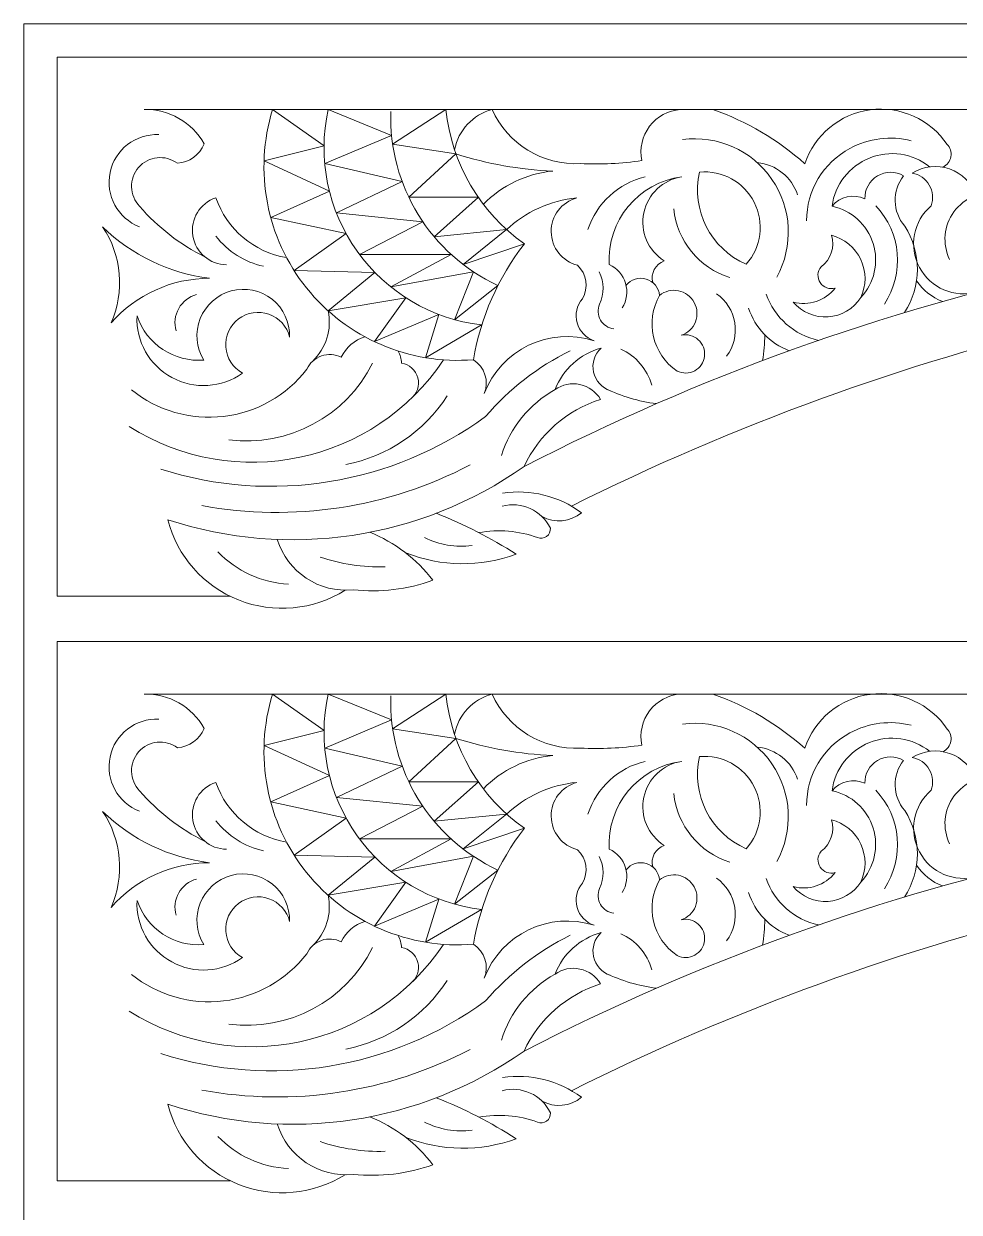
# Model space of a CAD drawing. Header units: millimetres. Extents: x 4597 to 4841, y -133 to 119.
# Drawn here: x 4597.3 to 4653.5, y 47.5 to 118.9 of the extents above; entities that cross this region are included whole.
import ezdxf

# ---------------------------------------------------------------- set-up
doc = ezdxf.new("R2010")
doc.units = ezdxf.units.MM
doc.header["$MEASUREMENT"] = 0
doc.layers.add('SITARA ALL', color=18, linetype='Continuous', true_color=0x000000)

msp = doc.modelspace()

# ---------------------------------------------------------------- linework, layer by layer
at = {"layer": 'SITARA ALL', "color": 1, "lineweight": 9, "true_color": 0xff0000}
for points, knots in [([(4597.321, 118.903), (4597.321, 118.903), (4841.321, 118.903), (4841.321, 118.903), (4841.321, 118.903), (4841.321, -3.097), (4841.321, -3.097), (4841.321, -3.097), (4597.321, -3.097), (4597.321, -3.097), (4597.321, -3.097), (4597.321, 118.903), (4597.321, 118.903)], [0, 0, 0, 0, 0.25, 0.25, 0.25, 0.5, 0.5, 0.5, 0.75, 0.75, 0.75, 1, 1, 1, 1]), ([(4609.714, 84.534), (4609.714, 84.534), (4599.321, 84.534), (4599.321, 84.534), (4599.321, 84.534), (4599.321, 116.903), (4599.321, 116.903), (4599.321, 116.903), (4699.321, 116.903), (4699.321, 116.903), (4699.321, 116.903), (4799.321, 116.903), (4799.321, 116.903), (4799.321, 116.903), (4799.321, 84.534), (4799.321, 84.534), (4799.321, 84.534), (4788.928, 84.534), (4788.928, 84.534)], [0, 0, 0, 0, 0.142857, 0.142857, 0.142857, 0.285714, 0.285714, 0.285714, 0.428571, 0.428571, 0.428571, 0.571429, 0.571429, 0.571429, 0.714286, 0.714286, 0.714286, 1, 1, 1, 1]), ([(4652.778, 111.647), (4651.756, 113.17), (4649.959, 113.98), (4648.141, 113.736), (4646.323, 113.492), (4644.803, 112.238), (4644.219, 110.499), (4642.612, 111.935), (4640.739, 113.04), (4638.705, 113.752), (4638.705, 113.752), (4604.548, 113.752), (4604.548, 113.752), (4606.039, 113.786), (4607.428, 112.993), (4608.159, 111.692), (4607.888, 111.027), (4607.26, 110.575), (4606.543, 110.529), (4605.821, 111.064), (4604.811, 110.956), (4604.219, 110.28), (4603.627, 109.604), (4603.652, 108.589), (4604.278, 107.944), (4605.375, 106.68), (4606.71, 105.645), (4608.207, 104.898)], [0, 0, 0, 0, 0.1, 0.1, 0.1, 0.2, 0.2, 0.2, 0.3, 0.3, 0.3, 0.4, 0.4, 0.4, 0.5, 0.5, 0.5, 0.6, 0.6, 0.6, 0.7, 0.7, 0.7, 0.8, 0.8, 0.8, 1, 1, 1, 1]), ([(4626.277, 106.51), (4627.439, 107.614), (4628.939, 108.297), (4630.535, 108.45), (4629.616, 108.2), (4628.982, 107.363), (4628.992, 106.411), (4629.002, 105.459), (4629.652, 104.634), (4630.577, 104.404), (4631.123, 103.881), (4631.242, 103.052), (4630.866, 102.396), (4630.526, 101.995), (4630.408, 101.452), (4630.549, 100.945), (4630.69, 100.439), (4631.073, 100.036), (4631.571, 99.868), (4628.876, 100.731), (4625.978, 99.34), (4624.973, 96.695), (4625.276, 97.444), (4625.001, 98.302), (4624.317, 98.733), (4620.471, 98.415), (4616.716, 100.031), (4614.3, 103.04), (4611.884, 106.049), (4611.122, 110.066), (4612.264, 113.752), (4612.264, 113.752), (4615.351, 111.568), (4615.351, 111.568), (4615.351, 111.568), (4611.748, 110.671), (4611.748, 110.671), (4611.748, 110.671), (4615.671, 108.862), (4615.671, 108.862), (4615.671, 108.862), (4612.147, 107.274), (4612.147, 107.274), (4612.147, 107.274), (4616.672, 106.306), (4616.672, 106.306), (4616.672, 106.306), (4613.55, 104.088), (4613.55, 104.088), (4613.55, 104.088), (4618.409, 103.965), (4618.409, 103.965), (4618.409, 103.965), (4615.591, 101.674), (4615.591, 101.674), (4615.591, 101.674), (4620.256, 102.457), (4620.256, 102.457), (4620.256, 102.457), (4618.376, 99.817), (4618.376, 99.817), (4618.376, 99.817), (4622.248, 101.447), (4622.248, 101.447), (4622.248, 101.447), (4621.452, 98.851), (4621.452, 98.851), (4621.452, 98.851), (4624.802, 100.818), (4624.802, 100.818), (4621.801, 101.175), (4619.089, 102.786), (4617.337, 105.248), (4615.584, 107.71), (4614.953, 110.8), (4615.598, 113.752), (4615.598, 113.752), (4619.406, 112.196), (4619.406, 112.196), (4619.406, 112.196), (4615.393, 110.506), (4615.393, 110.506), (4615.393, 110.506), (4620.043, 109.426), (4620.043, 109.426), (4620.043, 109.426), (4616.092, 107.544), (4616.092, 107.544), (4616.092, 107.544), (4621.282, 107.02), (4621.282, 107.02), (4621.282, 107.02), (4617.476, 105.056), (4617.476, 105.056), (4617.476, 105.056), (4622.984, 105.056), (4622.984, 105.056), (4622.984, 105.056), (4619.358, 103.105), (4619.358, 103.105), (4619.358, 103.105), (4624.321, 104.01), (4624.321, 104.01), (4624.321, 104.01), (4623.192, 101.136), (4623.192, 101.136), (4623.192, 101.136), (4625.793, 103.183), (4625.793, 103.183), (4621.751, 105.066), (4619.22, 109.182), (4619.358, 113.639)], [0, 0, 0, 0, 0.026316, 0.026316, 0.026316, 0.052632, 0.052632, 0.052632, 0.078947, 0.078947, 0.078947, 0.105263, 0.105263, 0.105263, 0.131579, 0.131579, 0.131579, 0.157895, 0.157895, 0.157895, 0.184211, 0.184211, 0.184211, 0.210526, 0.210526, 0.210526, 0.236842, 0.236842, 0.236842, 0.263158, 0.263158, 0.263158, 0.289474, 0.289474, 0.289474, 0.315789, 0.315789, 0.315789, 0.342105, 0.342105, 0.342105, 0.368421, 0.368421, 0.368421, 0.394737, 0.394737, 0.394737, 0.421053, 0.421053, 0.421053, 0.447368, 0.447368, 0.447368, 0.473684, 0.473684, 0.473684, 0.5, 0.5, 0.5, 0.526316, 0.526316, 0.526316, 0.552632, 0.552632, 0.552632, 0.578947, 0.578947, 0.578947, 0.605263, 0.605263, 0.605263, 0.631579, 0.631579, 0.631579, 0.657895, 0.657895, 0.657895, 0.684211, 0.684211, 0.684211, 0.710526, 0.710526, 0.710526, 0.736842, 0.736842, 0.736842, 0.763158, 0.763158, 0.763158, 0.789474, 0.789474, 0.789474, 0.815789, 0.815789, 0.815789, 0.842105, 0.842105, 0.842105, 0.868421, 0.868421, 0.868421, 0.894737, 0.894737, 0.894737, 0.921053, 0.921053, 0.921053, 0.947368, 0.947368, 0.947368, 1, 1, 1, 1]), ([(4627.384, 105.695), (4627.384, 105.695), (4623.698, 104.456), (4623.698, 104.456), (4623.698, 104.456), (4626.318, 106.548), (4626.318, 106.548), (4626.318, 106.548), (4621.964, 106.119), (4621.964, 106.119), (4621.964, 106.119), (4624.618, 108.482), (4624.618, 108.482), (4624.618, 108.482), (4620.442, 108.482), (4620.442, 108.482), (4620.442, 108.482), (4623.274, 111.088), (4623.274, 111.088), (4623.274, 111.088), (4619.471, 111.668), (4619.471, 111.668), (4619.471, 111.668), (4622.666, 113.752), (4622.666, 113.752), (4623.001, 110.51), (4624.72, 107.573), (4627.384, 105.695), (4625.807, 103.66), (4624.754, 101.27), (4624.317, 98.733)], [0, 0, 0, 0, 0.090909, 0.090909, 0.090909, 0.181818, 0.181818, 0.181818, 0.272727, 0.272727, 0.272727, 0.363636, 0.363636, 0.363636, 0.454545, 0.454545, 0.454545, 0.545455, 0.545455, 0.545455, 0.636364, 0.636364, 0.636364, 0.727273, 0.727273, 0.727273, 0.818182, 0.818182, 0.818182, 1, 1, 1, 1]), ([(4636.761, 113.752), (4636.025, 113.702), (4635.347, 113.336), (4634.901, 112.748), (4634.456, 112.16), (4634.286, 111.409), (4634.437, 110.686), (4633.217, 110.505), (4631.981, 110.445), (4630.749, 110.508), (4628.482, 110.395), (4626.376, 111.684), (4625.442, 113.752), (4624.291, 113.444), (4623.417, 112.51), (4623.186, 111.342)], [0, 0, 0, 0, 0.166667, 0.166667, 0.166667, 0.333333, 0.333333, 0.333333, 0.5, 0.5, 0.5, 0.666667, 0.666667, 0.666667, 1, 1, 1, 1]), ([(4638.705, 113.752), (4638.705, 113.752), (4685.804, 113.747), (4685.804, 113.747), (4685.804, 113.747), (4699.321, 113.747), (4699.321, 113.747), (4699.321, 113.747), (4712.838, 113.747), (4712.838, 113.747), (4712.575, 110.59), (4714.684, 107.726), (4717.779, 107.048)], [0, 0, 0, 0, 0.2, 0.2, 0.2, 0.4, 0.4, 0.4, 0.6, 0.6, 0.6, 1, 1, 1, 1]), ([(4605.434, 112.247), (4604.03, 112.31), (4602.787, 111.348), (4602.501, 109.972), (4602.214, 108.595), (4602.965, 107.215), (4604.278, 106.712)], [0, 0, 0, 0, 0.333333, 0.333333, 0.333333, 1, 1, 1, 1]), ([(4642.539, 103.695), (4643.557, 105.55), (4643.445, 107.817), (4642.248, 109.562), (4641.051, 111.306), (4638.977, 112.229), (4636.88, 111.946)], [0, 0, 0, 0, 0.333333, 0.333333, 0.333333, 1, 1, 1, 1]), ([(4650.611, 111.877), (4649.372, 112.197), (4648.058, 112.033), (4646.935, 111.418), (4645.324, 110.566), (4644.32, 108.891), (4644.33, 107.069)], [0, 0, 0, 0, 0.333333, 0.333333, 0.333333, 1, 1, 1, 1]), ([(4651.718, 110.315), (4650.693, 111.13), (4649.312, 111.331), (4648.098, 110.84), (4646.885, 110.35), (4646.029, 109.247), (4645.858, 107.95)], [0, 0, 0, 0, 0.333333, 0.333333, 0.333333, 1, 1, 1, 1]), ([(4652.523, 110.295), (4652.77, 110.418), (4652.944, 110.651), (4652.99, 110.923), (4653.036, 111.196), (4652.949, 111.473), (4652.756, 111.67)], [0, 0, 0, 0, 0.333333, 0.333333, 0.333333, 1, 1, 1, 1]), ([(4623.274, 111.088), (4625.158, 110.489), (4627.113, 110.143), (4629.088, 110.059), (4627.507, 109.909), (4626.03, 109.204), (4624.92, 108.067)], [0, 0, 0, 0, 0.333333, 0.333333, 0.333333, 1, 1, 1, 1]), ([(4662.423, 110.683), (4661.596, 111.094), (4660.613, 111.033), (4659.843, 110.522), (4659.073, 110.01), (4658.634, 109.128), (4658.692, 108.206), (4658.422, 108.704), (4657.942, 109.053), (4657.385, 109.156), (4656.828, 109.258), (4656.255, 109.103), (4655.826, 108.734), (4654.805, 108.877), (4653.788, 108.449), (4653.179, 107.617), (4652.57, 106.785), (4652.467, 105.687), (4652.913, 104.757)], [0, 0, 0, 0, 0.142857, 0.142857, 0.142857, 0.285714, 0.285714, 0.285714, 0.428571, 0.428571, 0.428571, 0.571429, 0.571429, 0.571429, 0.714286, 0.714286, 0.714286, 1, 1, 1, 1]), ([(4640.707, 104.467), (4641.614, 105.493), (4641.802, 106.966), (4641.182, 108.186), (4640.562, 109.407), (4639.261, 110.124), (4637.898, 109.995), (4637.381, 107.715), (4638.559, 105.392), (4640.707, 104.467)], [0, 0, 0, 0, 0.333333, 0.333333, 0.333333, 0.666667, 0.666667, 0.666667, 1, 1, 1, 1]), ([(4650.205, 101.561), (4651.235, 103.139), (4651.243, 105.173), (4650.222, 106.757), (4649.48, 107.615), (4649.452, 108.88), (4650.152, 109.773), (4649.667, 110.056), (4649.068, 110.053), (4648.585, 109.766), (4648.103, 109.479), (4647.815, 108.954), (4647.832, 108.393), (4647.149, 108.712), (4646.338, 108.53), (4645.858, 107.95), (4647.024, 107.704), (4647.968, 106.846), (4648.325, 105.709), (4648.682, 104.571), (4648.396, 103.329), (4647.578, 102.461), (4647.145, 101.786), (4646.416, 101.357), (4645.616, 101.304), (4644.816, 101.252), (4644.038, 101.584), (4643.521, 102.196), (4644.453, 101.938), (4645.449, 102.269), (4646.04, 103.035), (4645.703, 102.933), (4645.338, 103.065), (4645.144, 103.359), (4644.949, 103.654), (4644.972, 104.041), (4645.199, 104.311), (4645.791, 104.745), (4646.041, 105.506), (4645.818, 106.206), (4646.594, 106.008), (4647.242, 105.473), (4647.582, 104.748), (4647.923, 104.024), (4647.921, 103.184), (4647.578, 102.461)], [0, 0, 0, 0, 0.0625, 0.0625, 0.0625, 0.125, 0.125, 0.125, 0.1875, 0.1875, 0.1875, 0.25, 0.25, 0.25, 0.3125, 0.3125, 0.3125, 0.375, 0.375, 0.375, 0.4375, 0.4375, 0.4375, 0.5, 0.5, 0.5, 0.5625, 0.5625, 0.5625, 0.625, 0.625, 0.625, 0.6875, 0.6875, 0.6875, 0.75, 0.75, 0.75, 0.8125, 0.8125, 0.8125, 0.875, 0.875, 0.875, 1, 1, 1, 1]), ([(4654.514, 108.605), (4654.248, 109.35), (4653.659, 109.934), (4652.912, 110.193), (4652.165, 110.452), (4651.341, 110.359), (4650.671, 109.939), (4651.101, 109.862), (4651.476, 109.6), (4651.696, 109.222), (4651.915, 108.844), (4651.957, 108.388), (4651.811, 107.976), (4650.738, 107.06), (4650.445, 105.523), (4651.109, 104.278), (4651.773, 103.033), (4653.211, 102.417), (4654.57, 102.798)], [0, 0, 0, 0, 0.142857, 0.142857, 0.142857, 0.285714, 0.285714, 0.285714, 0.428571, 0.428571, 0.428571, 0.571429, 0.571429, 0.571429, 0.714286, 0.714286, 0.714286, 1, 1, 1, 1]), ([(4633.255, 101.841), (4633.533, 102.282), (4633.606, 102.821), (4633.457, 103.32), (4633.309, 103.819), (4632.952, 104.229), (4632.478, 104.446), (4632.32, 107.071), (4634.225, 109.371), (4636.833, 109.712), (4635.698, 109.537), (4634.791, 108.678), (4634.556, 107.554), (4634.322, 106.43), (4634.809, 105.279), (4635.78, 104.666), (4635.249, 104.477), (4634.949, 103.917), (4635.087, 103.371)], [0, 0, 0, 0, 0.142857, 0.142857, 0.142857, 0.285714, 0.285714, 0.285714, 0.428571, 0.428571, 0.428571, 0.571429, 0.571429, 0.571429, 0.714286, 0.714286, 0.714286, 1, 1, 1, 1]), ([(4609.501, 104.436), (4608.493, 104.439), (4607.633, 105.173), (4607.472, 106.169), (4607.311, 107.165), (4607.897, 108.132), (4608.854, 108.452), (4609.513, 106.572), (4611.137, 105.197), (4613.101, 104.861)], [0, 0, 0, 0, 0.25, 0.25, 0.25, 0.5, 0.5, 0.5, 1, 1, 1, 1]), ([(4696.052, 104.5), (4695.506, 105.148), (4694.664, 105.465), (4693.827, 105.337), (4692.991, 105.209), (4692.281, 104.656), (4691.954, 103.875), (4691.896, 103.308), (4692.076, 102.743), (4692.451, 102.314), (4692.827, 101.885), (4693.364, 101.632), (4693.933, 101.615), (4694.688, 101.395), (4695.5, 101.496), (4696.177, 101.895), (4696.854, 102.294), (4697.337, 102.955), (4697.51, 103.722), (4697.683, 104.488), (4697.533, 105.292), (4697.093, 105.944), (4696.653, 106.595), (4695.965, 107.036), (4695.189, 107.162), (4671.666, 108.225), (4648.286, 103.109), (4627.36, 92.314), (4628.258, 94.242), (4629.925, 95.706), (4631.952, 96.35), (4631.683, 96.808), (4631.235, 97.132), (4630.716, 97.244), (4630.197, 97.356), (4629.656, 97.245), (4629.222, 96.938), (4627.684, 96.077), (4626.534, 94.662), (4626.006, 92.98)], [0, 0, 0, 0, 0.071429, 0.071429, 0.071429, 0.142857, 0.142857, 0.142857, 0.214286, 0.214286, 0.214286, 0.285714, 0.285714, 0.285714, 0.357143, 0.357143, 0.357143, 0.428571, 0.428571, 0.428571, 0.5, 0.5, 0.5, 0.571429, 0.571429, 0.571429, 0.642857, 0.642857, 0.642857, 0.714286, 0.714286, 0.714286, 0.785714, 0.785714, 0.785714, 0.857143, 0.857143, 0.857143, 1, 1, 1, 1]), ([(4602.562, 100.939), (4604.053, 102.639), (4606.205, 103.617), (4608.467, 103.622), (4606.054, 103.93), (4603.804, 105.012), (4602.056, 106.704), (4603.208, 105), (4603.399, 102.819), (4602.562, 100.939)], [0, 0, 0, 0, 0.333333, 0.333333, 0.333333, 0.666667, 0.666667, 0.666667, 1, 1, 1, 1]), ([(4631.875, 104), (4632.179, 103.396), (4632.188, 102.686), (4631.901, 102.075), (4631.763, 101.765), (4631.783, 101.408), (4631.953, 101.115), (4632.123, 100.822), (4632.423, 100.628), (4632.76, 100.593)], [0, 0, 0, 0, 0.25, 0.25, 0.25, 0.5, 0.5, 0.5, 1, 1, 1, 1]), ([(4633.488, 103.201), (4633.777, 103.562), (4634.256, 103.711), (4634.698, 103.578), (4635.14, 103.445), (4635.456, 103.055), (4635.498, 102.596), (4634.611, 101.035), (4635.068, 99.057), (4636.553, 98.048), (4636.888, 97.884), (4637.281, 97.892), (4637.609, 98.071), (4637.937, 98.25), (4638.157, 98.577), (4638.199, 98.948), (4638.242, 99.318), (4638.102, 99.687), (4637.824, 99.935), (4637.546, 100.184), (4637.164, 100.282), (4636.801, 100.198), (4637.19, 100.328), (4637.501, 100.623), (4637.652, 101.004), (4637.802, 101.386), (4637.776, 101.814), (4637.58, 102.175), (4637.385, 102.535), (4637.039, 102.79), (4636.637, 102.871), (4636.235, 102.953), (4635.818, 102.852), (4635.498, 102.596)], [0, 0, 0, 0, 0.083333, 0.083333, 0.083333, 0.166667, 0.166667, 0.166667, 0.25, 0.25, 0.25, 0.333333, 0.333333, 0.333333, 0.416667, 0.416667, 0.416667, 0.5, 0.5, 0.5, 0.583333, 0.583333, 0.583333, 0.666667, 0.666667, 0.666667, 0.75, 0.75, 0.75, 0.833333, 0.833333, 0.833333, 1, 1, 1, 1]), ([(4610.451, 97.931), (4609.877, 98.249), (4609.503, 98.836), (4609.455, 99.49), (4609.407, 100.144), (4609.692, 100.779), (4610.213, 101.177), (4610.735, 101.576), (4611.422, 101.684), (4612.041, 101.466), (4612.66, 101.248), (4613.127, 100.732), (4613.283, 100.095), (4613.309, 100.974), (4612.918, 101.813), (4612.228, 102.359), (4611.538, 102.904), (4610.632, 103.091), (4609.783, 102.863), (4608.933, 102.635), (4608.242, 102.02), (4607.918, 101.202), (4607.594, 100.384), (4607.675, 99.462), (4608.138, 98.714), (4606.349, 98.562), (4604.687, 99.66), (4604.122, 101.365), (4604.053, 99.833), (4604.863, 98.397), (4606.211, 97.666), (4607.56, 96.935), (4609.205, 97.037), (4610.451, 97.931)], [0, 0, 0, 0, 0.090909, 0.090909, 0.090909, 0.181818, 0.181818, 0.181818, 0.272727, 0.272727, 0.272727, 0.363636, 0.363636, 0.363636, 0.454545, 0.454545, 0.454545, 0.545455, 0.545455, 0.545455, 0.636364, 0.636364, 0.636364, 0.727273, 0.727273, 0.727273, 0.818182, 0.818182, 0.818182, 0.909091, 0.909091, 0.909091, 1, 1, 1, 1]), ([(4607.696, 102.644), (4607.244, 102.52), (4606.859, 102.22), (4606.628, 101.811), (4606.397, 101.402), (4606.338, 100.921), (4606.465, 100.469)], [0, 0, 0, 0, 0.333333, 0.333333, 0.333333, 1, 1, 1, 1]), ([(4639.529, 98.936), (4639.953, 99.513), (4640.128, 100.237), (4640.013, 100.945), (4639.899, 101.653), (4639.508, 102.283), (4638.923, 102.697)], [0, 0, 0, 0, 0.333333, 0.333333, 0.333333, 1, 1, 1, 1]), ([(4603.794, 96.921), (4605.346, 95.668), (4607.336, 95.094), (4609.317, 95.328), (4611.298, 95.561), (4613.101, 96.582), (4614.319, 98.161), (4614.489, 98.538), (4614.806, 98.828), (4615.196, 98.963), (4615.586, 99.099), (4616.015, 99.067), (4616.382, 98.877), (4616.662, 99.47), (4617.182, 99.917), (4617.811, 100.105)], [0, 0, 0, 0, 0.166667, 0.166667, 0.166667, 0.333333, 0.333333, 0.333333, 0.5, 0.5, 0.5, 0.666667, 0.666667, 0.666667, 1, 1, 1, 1]), ([(4605.55, 92.162), (4612.186, 90.046), (4619.428, 91.219), (4625.053, 95.327), (4626.464, 96.967), (4628.191, 98.308), (4630.13, 99.269)], [0, 0, 0, 0, 0.333333, 0.333333, 0.333333, 1, 1, 1, 1]), ([(4620.557, 96.388), (4620.938, 96.683), (4621.106, 97.176), (4620.985, 97.642), (4620.863, 98.108), (4620.476, 98.457), (4620, 98.529), (4619.992, 98.782), (4619.924, 99.03), (4619.802, 99.252)], [0, 0, 0, 0, 0.25, 0.25, 0.25, 0.5, 0.5, 0.5, 1, 1, 1, 1]), ([(4629.222, 96.938), (4629.699, 98.157), (4630.722, 99.08), (4631.983, 99.43), (4631.591, 99.062), (4631.421, 98.516), (4631.535, 97.99), (4631.649, 97.465), (4632.03, 97.038), (4632.54, 96.866)], [0, 0, 0, 0, 0.25, 0.25, 0.25, 0.5, 0.5, 0.5, 1, 1, 1, 1]), ([(4627.36, 92.314), (4621.135, 87.932), (4613.198, 86.751), (4605.964, 89.123), (4606.536, 86.931), (4608.116, 85.143), (4610.222, 84.308), (4612.328, 83.473), (4614.703, 83.69), (4616.622, 84.894)], [0, 0, 0, 0, 0.25, 0.25, 0.25, 0.5, 0.5, 0.5, 1, 1, 1, 1]), ([(4628.44, 89.314), (4629.199, 88.891), (4630.139, 88.981), (4630.803, 89.542), (4629.45, 90.555), (4627.747, 90.98), (4626.077, 90.722)], [0, 0, 0, 0, 0.333333, 0.333333, 0.333333, 1, 1, 1, 1]), ([(4626.049, 89.935), (4627.205, 90.247), (4628.421, 89.692), (4628.946, 88.615), (4628.963, 88.421), (4628.877, 88.232), (4628.72, 88.117), (4628.563, 88.002), (4628.356, 87.978), (4628.176, 88.053), (4627.046, 88.461), (4625.829, 88.564), (4624.646, 88.351)], [0, 0, 0, 0, 0.2, 0.2, 0.2, 0.4, 0.4, 0.4, 0.6, 0.6, 0.6, 1, 1, 1, 1]), ([(4620.257, 87.136), (4622.384, 86.296), (4624.744, 86.266), (4626.891, 87.055), (4625.375, 88.027), (4623.768, 88.849), (4622.093, 89.51)], [0, 0, 0, 0, 0.333333, 0.333333, 0.333333, 1, 1, 1, 1]), ([(4612.542, 87.939), (4613.154, 85.975), (4615.059, 84.711), (4617.106, 84.915), (4618.724, 84.746), (4620.359, 84.94), (4621.891, 85.486), (4620.914, 86.772), (4619.605, 87.768), (4618.105, 88.368)], [0, 0, 0, 0, 0.25, 0.25, 0.25, 0.5, 0.5, 0.5, 1, 1, 1, 1]), ([(4609.714, 49.438), (4609.714, 49.438), (4599.321, 49.438), (4599.321, 49.438), (4599.321, 49.438), (4599.321, 81.807), (4599.321, 81.807), (4599.321, 81.807), (4699.321, 81.807), (4699.321, 81.807), (4699.321, 81.807), (4799.321, 81.807), (4799.321, 81.807), (4799.321, 81.807), (4799.321, 49.438), (4799.321, 49.438), (4799.321, 49.438), (4788.928, 49.438), (4788.928, 49.438)], [0, 0, 0, 0, 0.142857, 0.142857, 0.142857, 0.285714, 0.285714, 0.285714, 0.428571, 0.428571, 0.428571, 0.571429, 0.571429, 0.571429, 0.714286, 0.714286, 0.714286, 1, 1, 1, 1]), ([(4652.778, 76.551), (4651.756, 78.074), (4649.959, 78.884), (4648.141, 78.64), (4646.323, 78.396), (4644.803, 77.142), (4644.219, 75.404), (4642.612, 76.84), (4640.739, 77.945), (4638.705, 78.656), (4638.705, 78.656), (4604.548, 78.656), (4604.548, 78.656), (4606.039, 78.69), (4607.428, 77.897), (4608.159, 76.597), (4607.888, 75.931), (4607.26, 75.479), (4606.543, 75.433), (4605.821, 75.968), (4604.811, 75.861), (4604.219, 75.185), (4603.627, 74.509), (4603.652, 73.493), (4604.278, 72.848), (4605.375, 71.584), (4606.71, 70.55), (4608.207, 69.802)], [0, 0, 0, 0, 0.1, 0.1, 0.1, 0.2, 0.2, 0.2, 0.3, 0.3, 0.3, 0.4, 0.4, 0.4, 0.5, 0.5, 0.5, 0.6, 0.6, 0.6, 0.7, 0.7, 0.7, 0.8, 0.8, 0.8, 1, 1, 1, 1]), ([(4626.277, 71.414), (4627.439, 72.518), (4628.939, 73.202), (4630.535, 73.354), (4629.616, 73.105), (4628.982, 72.267), (4628.992, 71.315), (4629.002, 70.363), (4629.652, 69.538), (4630.577, 69.309), (4631.123, 68.785), (4631.242, 67.956), (4630.866, 67.3), (4630.526, 66.899), (4630.408, 66.356), (4630.549, 65.85), (4630.69, 65.343), (4631.073, 64.94), (4631.571, 64.773), (4628.876, 65.636), (4625.978, 64.245), (4624.973, 61.599), (4625.276, 62.348), (4625.001, 63.206), (4624.317, 63.637), (4620.471, 63.319), (4616.716, 64.935), (4614.3, 67.944), (4611.884, 70.953), (4611.122, 74.97), (4612.264, 78.656), (4612.264, 78.656), (4615.351, 76.473), (4615.351, 76.473), (4615.351, 76.473), (4611.748, 75.575), (4611.748, 75.575), (4611.748, 75.575), (4615.671, 73.766), (4615.671, 73.766), (4615.671, 73.766), (4612.147, 72.178), (4612.147, 72.178), (4612.147, 72.178), (4616.672, 71.211), (4616.672, 71.211), (4616.672, 71.211), (4613.55, 68.992), (4613.55, 68.992), (4613.55, 68.992), (4618.409, 68.869), (4618.409, 68.869), (4618.409, 68.869), (4615.591, 66.579), (4615.591, 66.579), (4615.591, 66.579), (4620.256, 67.361), (4620.256, 67.361), (4620.256, 67.361), (4618.376, 64.721), (4618.376, 64.721), (4618.376, 64.721), (4622.248, 66.351), (4622.248, 66.351), (4622.248, 66.351), (4621.452, 63.756), (4621.452, 63.756), (4621.452, 63.756), (4624.802, 65.722), (4624.802, 65.722), (4621.801, 66.08), (4619.089, 67.69), (4617.337, 70.152), (4615.584, 72.614), (4614.953, 75.704), (4615.598, 78.656), (4615.598, 78.656), (4619.406, 77.1), (4619.406, 77.1), (4619.406, 77.1), (4615.393, 75.41), (4615.393, 75.41), (4615.393, 75.41), (4620.043, 74.33), (4620.043, 74.33), (4620.043, 74.33), (4616.092, 72.449), (4616.092, 72.449), (4616.092, 72.449), (4621.282, 71.924), (4621.282, 71.924), (4621.282, 71.924), (4617.476, 69.96), (4617.476, 69.96), (4617.476, 69.96), (4622.984, 69.96), (4622.984, 69.96), (4622.984, 69.96), (4619.358, 68.009), (4619.358, 68.009), (4619.358, 68.009), (4624.321, 68.914), (4624.321, 68.914), (4624.321, 68.914), (4623.192, 66.04), (4623.192, 66.04), (4623.192, 66.04), (4625.793, 68.087), (4625.793, 68.087), (4621.751, 69.97), (4619.22, 74.087), (4619.358, 78.543)], [0, 0, 0, 0, 0.026316, 0.026316, 0.026316, 0.052632, 0.052632, 0.052632, 0.078947, 0.078947, 0.078947, 0.105263, 0.105263, 0.105263, 0.131579, 0.131579, 0.131579, 0.157895, 0.157895, 0.157895, 0.184211, 0.184211, 0.184211, 0.210526, 0.210526, 0.210526, 0.236842, 0.236842, 0.236842, 0.263158, 0.263158, 0.263158, 0.289474, 0.289474, 0.289474, 0.315789, 0.315789, 0.315789, 0.342105, 0.342105, 0.342105, 0.368421, 0.368421, 0.368421, 0.394737, 0.394737, 0.394737, 0.421053, 0.421053, 0.421053, 0.447368, 0.447368, 0.447368, 0.473684, 0.473684, 0.473684, 0.5, 0.5, 0.5, 0.526316, 0.526316, 0.526316, 0.552632, 0.552632, 0.552632, 0.578947, 0.578947, 0.578947, 0.605263, 0.605263, 0.605263, 0.631579, 0.631579, 0.631579, 0.657895, 0.657895, 0.657895, 0.684211, 0.684211, 0.684211, 0.710526, 0.710526, 0.710526, 0.736842, 0.736842, 0.736842, 0.763158, 0.763158, 0.763158, 0.789474, 0.789474, 0.789474, 0.815789, 0.815789, 0.815789, 0.842105, 0.842105, 0.842105, 0.868421, 0.868421, 0.868421, 0.894737, 0.894737, 0.894737, 0.921053, 0.921053, 0.921053, 0.947368, 0.947368, 0.947368, 1, 1, 1, 1]), ([(4627.384, 70.6), (4627.384, 70.6), (4623.698, 69.361), (4623.698, 69.361), (4623.698, 69.361), (4626.318, 71.452), (4626.318, 71.452), (4626.318, 71.452), (4621.964, 71.024), (4621.964, 71.024), (4621.964, 71.024), (4624.618, 73.387), (4624.618, 73.387), (4624.618, 73.387), (4620.442, 73.387), (4620.442, 73.387), (4620.442, 73.387), (4623.274, 75.992), (4623.274, 75.992), (4623.274, 75.992), (4619.471, 76.572), (4619.471, 76.572), (4619.471, 76.572), (4622.666, 78.656), (4622.666, 78.656), (4623.001, 75.414), (4624.72, 72.478), (4627.384, 70.6), (4625.807, 68.564), (4624.754, 66.174), (4624.317, 63.637)], [0, 0, 0, 0, 0.090909, 0.090909, 0.090909, 0.181818, 0.181818, 0.181818, 0.272727, 0.272727, 0.272727, 0.363636, 0.363636, 0.363636, 0.454545, 0.454545, 0.454545, 0.545455, 0.545455, 0.545455, 0.636364, 0.636364, 0.636364, 0.727273, 0.727273, 0.727273, 0.818182, 0.818182, 0.818182, 1, 1, 1, 1]), ([(4636.761, 78.656), (4636.025, 78.606), (4635.347, 78.241), (4634.901, 77.653), (4634.456, 77.064), (4634.286, 76.313), (4634.437, 75.591), (4633.217, 75.409), (4631.981, 75.35), (4630.749, 75.412), (4628.482, 75.299), (4626.376, 76.588), (4625.442, 78.656), (4624.291, 78.348), (4623.417, 77.414), (4623.186, 76.246)], [0, 0, 0, 0, 0.166667, 0.166667, 0.166667, 0.333333, 0.333333, 0.333333, 0.5, 0.5, 0.5, 0.666667, 0.666667, 0.666667, 1, 1, 1, 1]), ([(4638.705, 78.656), (4638.705, 78.656), (4685.804, 78.652), (4685.804, 78.652), (4685.804, 78.652), (4699.321, 78.652), (4699.321, 78.652), (4699.321, 78.652), (4712.838, 78.652), (4712.838, 78.652), (4712.575, 75.494), (4714.684, 72.63), (4717.779, 71.952)], [0, 0, 0, 0, 0.2, 0.2, 0.2, 0.4, 0.4, 0.4, 0.6, 0.6, 0.6, 1, 1, 1, 1]), ([(4605.434, 77.151), (4604.03, 77.214), (4602.787, 76.252), (4602.501, 74.876), (4602.214, 73.5), (4602.965, 72.12), (4604.278, 71.617)], [0, 0, 0, 0, 0.333333, 0.333333, 0.333333, 1, 1, 1, 1]), ([(4642.539, 68.599), (4643.557, 70.454), (4643.445, 72.722), (4642.248, 74.466), (4641.051, 76.211), (4638.977, 77.133), (4636.88, 76.851)], [0, 0, 0, 0, 0.333333, 0.333333, 0.333333, 1, 1, 1, 1]), ([(4650.611, 76.781), (4649.372, 77.101), (4648.058, 76.937), (4646.935, 76.322), (4645.324, 75.47), (4644.32, 73.796), (4644.33, 71.973)], [0, 0, 0, 0, 0.333333, 0.333333, 0.333333, 1, 1, 1, 1]), ([(4652.523, 75.2), (4652.77, 75.322), (4652.944, 75.556), (4652.99, 75.828), (4653.036, 76.1), (4652.949, 76.377), (4652.756, 76.575)], [0, 0, 0, 0, 0.333333, 0.333333, 0.333333, 1, 1, 1, 1]), ([(4623.274, 75.992), (4625.158, 75.393), (4627.113, 75.047), (4629.088, 74.964), (4627.507, 74.814), (4626.03, 74.108), (4624.92, 72.971)], [0, 0, 0, 0, 0.333333, 0.333333, 0.333333, 1, 1, 1, 1]), ([(4651.718, 75.22), (4650.693, 76.034), (4649.312, 76.235), (4648.098, 75.745), (4646.885, 75.255), (4646.029, 74.151), (4645.858, 72.854)], [0, 0, 0, 0, 0.333333, 0.333333, 0.333333, 1, 1, 1, 1]), ([(4662.423, 75.587), (4661.596, 75.998), (4660.613, 75.937), (4659.843, 75.426), (4659.073, 74.915), (4658.634, 74.033), (4658.692, 73.11), (4658.422, 73.609), (4657.942, 73.958), (4657.385, 74.06), (4656.828, 74.162), (4656.255, 74.007), (4655.826, 73.638), (4654.805, 73.782), (4653.788, 73.353), (4653.179, 72.521), (4652.57, 71.689), (4652.467, 70.591), (4652.913, 69.661)], [0, 0, 0, 0, 0.142857, 0.142857, 0.142857, 0.285714, 0.285714, 0.285714, 0.428571, 0.428571, 0.428571, 0.571429, 0.571429, 0.571429, 0.714286, 0.714286, 0.714286, 1, 1, 1, 1]), ([(4640.707, 69.372), (4641.614, 70.397), (4641.802, 71.871), (4641.182, 73.091), (4640.562, 74.311), (4639.261, 75.028), (4637.898, 74.9), (4637.381, 72.619), (4638.559, 70.296), (4640.707, 69.372)], [0, 0, 0, 0, 0.333333, 0.333333, 0.333333, 0.666667, 0.666667, 0.666667, 1, 1, 1, 1]), ([(4650.205, 66.465), (4651.235, 68.043), (4651.243, 70.077), (4650.222, 71.661), (4649.48, 72.52), (4649.452, 73.785), (4650.152, 74.677), (4649.667, 74.96), (4649.068, 74.958), (4648.585, 74.671), (4648.103, 74.384), (4647.815, 73.858), (4647.832, 73.297), (4647.149, 73.616), (4646.338, 73.434), (4645.858, 72.854), (4647.024, 72.608), (4647.968, 71.751), (4648.325, 70.613), (4648.682, 69.475), (4648.396, 68.233), (4647.578, 67.365), (4647.145, 66.69), (4646.416, 66.261), (4645.616, 66.209), (4644.816, 66.156), (4644.038, 66.488), (4643.521, 67.101), (4644.453, 66.842), (4645.449, 67.173), (4646.04, 67.939), (4645.703, 67.837), (4645.338, 67.969), (4645.144, 68.264), (4644.949, 68.558), (4644.972, 68.945), (4645.199, 69.215), (4645.791, 69.649), (4646.041, 70.411), (4645.818, 71.11), (4646.594, 70.912), (4647.242, 70.377), (4647.582, 69.653), (4647.923, 68.928), (4647.921, 68.088), (4647.578, 67.365)], [0, 0, 0, 0, 0.0625, 0.0625, 0.0625, 0.125, 0.125, 0.125, 0.1875, 0.1875, 0.1875, 0.25, 0.25, 0.25, 0.3125, 0.3125, 0.3125, 0.375, 0.375, 0.375, 0.4375, 0.4375, 0.4375, 0.5, 0.5, 0.5, 0.5625, 0.5625, 0.5625, 0.625, 0.625, 0.625, 0.6875, 0.6875, 0.6875, 0.75, 0.75, 0.75, 0.8125, 0.8125, 0.8125, 0.875, 0.875, 0.875, 1, 1, 1, 1]), ([(4654.514, 73.509), (4654.248, 74.254), (4653.66, 74.838), (4652.912, 75.097), (4652.165, 75.357), (4651.341, 75.264), (4650.671, 74.844), (4651.101, 74.767), (4651.476, 74.504), (4651.696, 74.126), (4651.915, 73.748), (4651.957, 73.292), (4651.811, 72.88), (4650.738, 71.965), (4650.445, 70.428), (4651.109, 69.183), (4651.773, 67.938), (4653.211, 67.321), (4654.57, 67.702)], [0, 0, 0, 0, 0.142857, 0.142857, 0.142857, 0.285714, 0.285714, 0.285714, 0.428571, 0.428571, 0.428571, 0.571429, 0.571429, 0.571429, 0.714286, 0.714286, 0.714286, 1, 1, 1, 1]), ([(4633.255, 66.745), (4633.533, 67.186), (4633.606, 67.725), (4633.457, 68.224), (4633.309, 68.723), (4632.952, 69.133), (4632.478, 69.35), (4632.32, 71.975), (4634.225, 74.275), (4636.833, 74.616), (4635.698, 74.442), (4634.791, 73.583), (4634.556, 72.458), (4634.322, 71.334), (4634.809, 70.183), (4635.78, 69.57), (4635.249, 69.381), (4634.949, 68.821), (4635.087, 68.275)], [0, 0, 0, 0, 0.142857, 0.142857, 0.142857, 0.285714, 0.285714, 0.285714, 0.428571, 0.428571, 0.428571, 0.571429, 0.571429, 0.571429, 0.714286, 0.714286, 0.714286, 1, 1, 1, 1]), ([(4609.501, 69.341), (4608.493, 69.343), (4607.633, 70.078), (4607.472, 71.074), (4607.311, 72.07), (4607.897, 73.036), (4608.854, 73.356), (4609.513, 71.476), (4611.137, 70.101), (4613.101, 69.765)], [0, 0, 0, 0, 0.25, 0.25, 0.25, 0.5, 0.5, 0.5, 1, 1, 1, 1]), ([(4696.052, 69.404), (4695.506, 70.052), (4694.664, 70.369), (4693.827, 70.242), (4692.991, 70.114), (4692.281, 69.56), (4691.954, 68.779), (4691.896, 68.212), (4692.076, 67.647), (4692.451, 67.218), (4692.827, 66.789), (4693.364, 66.536), (4693.933, 66.52), (4694.688, 66.3), (4695.5, 66.401), (4696.177, 66.8), (4696.854, 67.199), (4697.337, 67.859), (4697.51, 68.626), (4697.683, 69.393), (4697.533, 70.196), (4697.093, 70.848), (4696.653, 71.5), (4695.965, 71.94), (4695.189, 72.067), (4671.666, 73.129), (4648.286, 68.013), (4627.36, 57.218), (4628.258, 59.146), (4629.925, 60.61), (4631.952, 61.255), (4631.683, 61.712), (4631.235, 62.037), (4630.716, 62.148), (4630.197, 62.26), (4629.656, 62.149), (4629.222, 61.842), (4627.684, 60.981), (4626.534, 59.566), (4626.006, 57.884)], [0, 0, 0, 0, 0.071429, 0.071429, 0.071429, 0.142857, 0.142857, 0.142857, 0.214286, 0.214286, 0.214286, 0.285714, 0.285714, 0.285714, 0.357143, 0.357143, 0.357143, 0.428571, 0.428571, 0.428571, 0.5, 0.5, 0.5, 0.571429, 0.571429, 0.571429, 0.642857, 0.642857, 0.642857, 0.714286, 0.714286, 0.714286, 0.785714, 0.785714, 0.785714, 0.857143, 0.857143, 0.857143, 1, 1, 1, 1]), ([(4602.562, 65.843), (4604.053, 67.544), (4606.205, 68.521), (4608.467, 68.527), (4606.054, 68.834), (4603.804, 69.916), (4602.056, 71.609), (4603.208, 69.904), (4603.399, 67.723), (4602.562, 65.843)], [0, 0, 0, 0, 0.333333, 0.333333, 0.333333, 0.666667, 0.666667, 0.666667, 1, 1, 1, 1]), ([(4631.875, 68.904), (4632.179, 68.301), (4632.188, 67.591), (4631.901, 66.979), (4631.763, 66.669), (4631.783, 66.313), (4631.953, 66.019), (4632.123, 65.726), (4632.423, 65.532), (4632.76, 65.497)], [0, 0, 0, 0, 0.25, 0.25, 0.25, 0.5, 0.5, 0.5, 1, 1, 1, 1]), ([(4633.488, 68.106), (4633.777, 68.466), (4634.256, 68.615), (4634.698, 68.482), (4635.14, 68.349), (4635.456, 67.96), (4635.498, 67.5), (4634.611, 65.939), (4635.068, 63.961), (4636.553, 62.953), (4636.888, 62.788), (4637.282, 62.797), (4637.609, 62.976), (4637.937, 63.155), (4638.157, 63.481), (4638.199, 63.852), (4638.242, 64.223), (4638.102, 64.591), (4637.824, 64.84), (4637.546, 65.088), (4637.164, 65.186), (4636.801, 65.102), (4637.19, 65.232), (4637.501, 65.527), (4637.652, 65.909), (4637.802, 66.29), (4637.776, 66.719), (4637.58, 67.079), (4637.385, 67.439), (4637.039, 67.694), (4636.637, 67.776), (4636.235, 67.857), (4635.818, 67.756), (4635.498, 67.5)], [0, 0, 0, 0, 0.083333, 0.083333, 0.083333, 0.166667, 0.166667, 0.166667, 0.25, 0.25, 0.25, 0.333333, 0.333333, 0.333333, 0.416667, 0.416667, 0.416667, 0.5, 0.5, 0.5, 0.583333, 0.583333, 0.583333, 0.666667, 0.666667, 0.666667, 0.75, 0.75, 0.75, 0.833333, 0.833333, 0.833333, 1, 1, 1, 1]), ([(4610.451, 62.835), (4609.877, 63.153), (4609.503, 63.74), (4609.455, 64.394), (4609.407, 65.048), (4609.692, 65.683), (4610.213, 66.082), (4610.735, 66.48), (4611.422, 66.588), (4612.041, 66.37), (4612.66, 66.152), (4613.127, 65.636), (4613.283, 64.999), (4613.309, 65.878), (4612.918, 66.717), (4612.228, 67.263), (4611.539, 67.808), (4610.632, 67.996), (4609.783, 67.767), (4608.933, 67.539), (4608.242, 66.924), (4607.918, 66.106), (4607.594, 65.289), (4607.675, 64.367), (4608.138, 63.619), (4606.349, 63.466), (4604.687, 64.564), (4604.122, 66.269), (4604.053, 64.737), (4604.863, 63.301), (4606.211, 62.57), (4607.56, 61.839), (4609.205, 61.941), (4610.451, 62.835)], [0, 0, 0, 0, 0.090909, 0.090909, 0.090909, 0.181818, 0.181818, 0.181818, 0.272727, 0.272727, 0.272727, 0.363636, 0.363636, 0.363636, 0.454545, 0.454545, 0.454545, 0.545455, 0.545455, 0.545455, 0.636364, 0.636364, 0.636364, 0.727273, 0.727273, 0.727273, 0.818182, 0.818182, 0.818182, 0.909091, 0.909091, 0.909091, 1, 1, 1, 1]), ([(4607.696, 67.548), (4607.244, 67.424), (4606.859, 67.124), (4606.628, 66.715), (4606.397, 66.307), (4606.338, 65.825), (4606.465, 65.373)], [0, 0, 0, 0, 0.333333, 0.333333, 0.333333, 1, 1, 1, 1]), ([(4639.529, 63.84), (4639.953, 64.418), (4640.128, 65.142), (4640.013, 65.849), (4639.899, 66.557), (4639.508, 67.187), (4638.923, 67.601)], [0, 0, 0, 0, 0.333333, 0.333333, 0.333333, 1, 1, 1, 1]), ([(4603.794, 61.825), (4605.346, 60.573), (4607.336, 59.998), (4609.317, 60.232), (4611.298, 60.466), (4613.101, 61.486), (4614.319, 63.066), (4614.489, 63.442), (4614.806, 63.732), (4615.196, 63.868), (4615.586, 64.003), (4616.015, 63.972), (4616.382, 63.781), (4616.662, 64.375), (4617.182, 64.821), (4617.811, 65.009)], [0, 0, 0, 0, 0.166667, 0.166667, 0.166667, 0.333333, 0.333333, 0.333333, 0.5, 0.5, 0.5, 0.666667, 0.666667, 0.666667, 1, 1, 1, 1]), ([(4629.222, 61.842), (4629.699, 63.061), (4630.722, 63.984), (4631.983, 64.334), (4631.591, 63.966), (4631.421, 63.42), (4631.535, 62.894), (4631.649, 62.369), (4632.03, 61.942), (4632.54, 61.77)], [0, 0, 0, 0, 0.25, 0.25, 0.25, 0.5, 0.5, 0.5, 1, 1, 1, 1]), ([(4605.55, 57.066), (4612.186, 54.95), (4619.428, 56.123), (4625.053, 60.231), (4626.464, 61.872), (4628.191, 63.212), (4630.13, 64.173)], [0, 0, 0, 0, 0.333333, 0.333333, 0.333333, 1, 1, 1, 1]), ([(4620.557, 61.292), (4620.938, 61.587), (4621.106, 62.08), (4620.985, 62.547), (4620.863, 63.013), (4620.476, 63.362), (4620, 63.433), (4619.992, 63.686), (4619.924, 63.934), (4619.802, 64.156)], [0, 0, 0, 0, 0.25, 0.25, 0.25, 0.5, 0.5, 0.5, 1, 1, 1, 1]), ([(4627.36, 57.218), (4621.135, 52.837), (4613.198, 51.655), (4605.964, 54.027), (4606.536, 51.835), (4608.116, 50.048), (4610.222, 49.213), (4612.328, 48.378), (4614.703, 48.594), (4616.622, 49.799)], [0, 0, 0, 0, 0.25, 0.25, 0.25, 0.5, 0.5, 0.5, 1, 1, 1, 1]), ([(4628.44, 54.218), (4629.199, 53.795), (4630.139, 53.886), (4630.803, 54.446), (4629.45, 55.459), (4627.747, 55.884), (4626.077, 55.626)], [0, 0, 0, 0, 0.333333, 0.333333, 0.333333, 1, 1, 1, 1]), ([(4626.049, 54.84), (4627.205, 55.151), (4628.421, 54.596), (4628.946, 53.52), (4628.963, 53.325), (4628.877, 53.136), (4628.72, 53.021), (4628.562, 52.906), (4628.356, 52.882), (4628.176, 52.957), (4627.046, 53.365), (4625.829, 53.468), (4624.646, 53.255)], [0, 0, 0, 0, 0.2, 0.2, 0.2, 0.4, 0.4, 0.4, 0.6, 0.6, 0.6, 1, 1, 1, 1]), ([(4620.257, 52.04), (4622.384, 51.2), (4624.744, 51.17), (4626.891, 51.959), (4625.375, 52.931), (4623.768, 53.754), (4622.093, 54.415)], [0, 0, 0, 0, 0.333333, 0.333333, 0.333333, 1, 1, 1, 1]), ([(4612.542, 52.844), (4613.154, 50.879), (4615.059, 49.615), (4617.106, 49.819), (4618.724, 49.65), (4620.359, 49.845), (4621.891, 50.39), (4620.914, 51.676), (4619.605, 52.673), (4618.105, 53.272)], [0, 0, 0, 0, 0.25, 0.25, 0.25, 0.5, 0.5, 0.5, 1, 1, 1, 1])]:
    msp.add_open_spline(points, degree=3, knots=knots, dxfattribs=at)
for points in [[(4643.79, 108.635), (4643.435, 109.703), (4642.485, 110.46), (4641.365, 110.567)], [(4634.639, 109.712), (4633.019, 109.329), (4631.715, 108.133), (4631.197, 106.551)], [(4636.348, 107.782), (4636.556, 105.86), (4637.879, 104.244), (4639.723, 103.664)], [(4649, 102.066), (4650.219, 103.919), (4650.008, 106.364), (4648.486, 107.979)], [(4608.861, 106.15), (4609.568, 105.229), (4610.577, 104.589), (4611.711, 104.342)], [(4692.766, 104.901), (4671.037, 104.779), (4649.636, 99.663), (4630.204, 89.939)], [(4650.931, 103.471), (4651.314, 102.908), (4651.858, 102.475), (4652.493, 102.229)], [(4641.895, 102.675), (4642.392, 101.261), (4643.587, 100.207), (4645.052, 99.893)], [(4614.652, 98.631), (4615.482, 99.408), (4615.839, 100.565), (4615.591, 101.674)], [(4640.848, 101.834), (4641.226, 100.649), (4642.126, 99.704), (4643.291, 99.27)], [(4641.683, 98.676), (4641.773, 99.19), (4641.817, 99.71), (4641.813, 100.231)], [(4635.026, 97.202), (4634.765, 98.168), (4634.081, 98.963), (4633.164, 99.364)], [(4603.65, 94.716), (4609.993, 90.714), (4618.361, 92.484), (4622.523, 98.724)], [(4609.641, 93.929), (4613.202, 93.475), (4616.66, 95.315), (4618.266, 98.526)], [(4616.651, 92.436), (4619.16, 92.924), (4621.361, 94.411), (4622.747, 96.559)], [(4632.234, 97.009), (4633.204, 96.536), (4634.245, 96.227), (4635.317, 96.094)], [(4608.009, 89.97), (4613.503, 88.965), (4619.172, 89.824), (4624.121, 92.415)], [(4621.382, 88.055), (4622.264, 87.609), (4623.259, 87.44), (4624.239, 87.57)], [(4608.981, 87.197), (4610.093, 86.037), (4611.604, 85.343), (4613.209, 85.257)], [(4615.113, 86.886), (4616.368, 86.459), (4617.688, 86.259), (4619.013, 86.297)], [(4643.79, 73.539), (4643.435, 74.607), (4642.485, 75.365), (4641.365, 75.471)], [(4634.639, 74.616), (4633.019, 74.234), (4631.715, 73.037), (4631.197, 71.455)], [(4649, 66.971), (4650.219, 68.824), (4650.008, 71.269), (4648.486, 72.883)], [(4636.348, 72.687), (4636.556, 70.765), (4637.879, 69.149), (4639.723, 68.569)], [(4608.861, 71.055), (4609.568, 70.134), (4610.577, 69.493), (4611.711, 69.246)], [(4692.766, 69.805), (4671.037, 69.684), (4649.636, 64.567), (4630.204, 54.843)], [(4650.931, 68.375), (4651.314, 67.812), (4651.858, 67.379), (4652.493, 67.133)], [(4641.895, 67.579), (4642.392, 66.165), (4643.587, 65.112), (4645.052, 64.797)], [(4614.652, 63.535), (4615.482, 64.312), (4615.839, 65.469), (4615.591, 66.579)], [(4640.848, 66.738), (4641.226, 65.554), (4642.126, 64.608), (4643.291, 64.174)], [(4641.683, 63.58), (4641.773, 64.094), (4641.817, 64.614), (4641.813, 65.136)], [(4635.026, 62.107), (4634.765, 63.073), (4634.081, 63.868), (4633.164, 64.268)], [(4603.65, 59.621), (4609.993, 55.618), (4618.361, 57.389), (4622.523, 63.628)], [(4609.641, 58.833), (4613.202, 58.379), (4616.66, 60.22), (4618.266, 63.43)], [(4616.651, 57.34), (4619.16, 57.828), (4621.361, 59.316), (4622.747, 61.463)], [(4632.234, 61.913), (4633.204, 61.441), (4634.245, 61.131), (4635.317, 60.998)], [(4608.009, 54.874), (4613.503, 53.869), (4619.172, 54.729), (4624.121, 57.319)], [(4621.382, 52.959), (4622.264, 52.513), (4623.259, 52.344), (4624.239, 52.474)], [(4608.981, 52.101), (4610.093, 50.941), (4611.604, 50.248), (4613.209, 50.162)], [(4615.113, 51.79), (4616.368, 51.363), (4617.688, 51.164), (4619.013, 51.202)]]:
    msp.add_open_spline(points, degree=3, dxfattribs=at)

doc.saveas('drawing.dxf')
